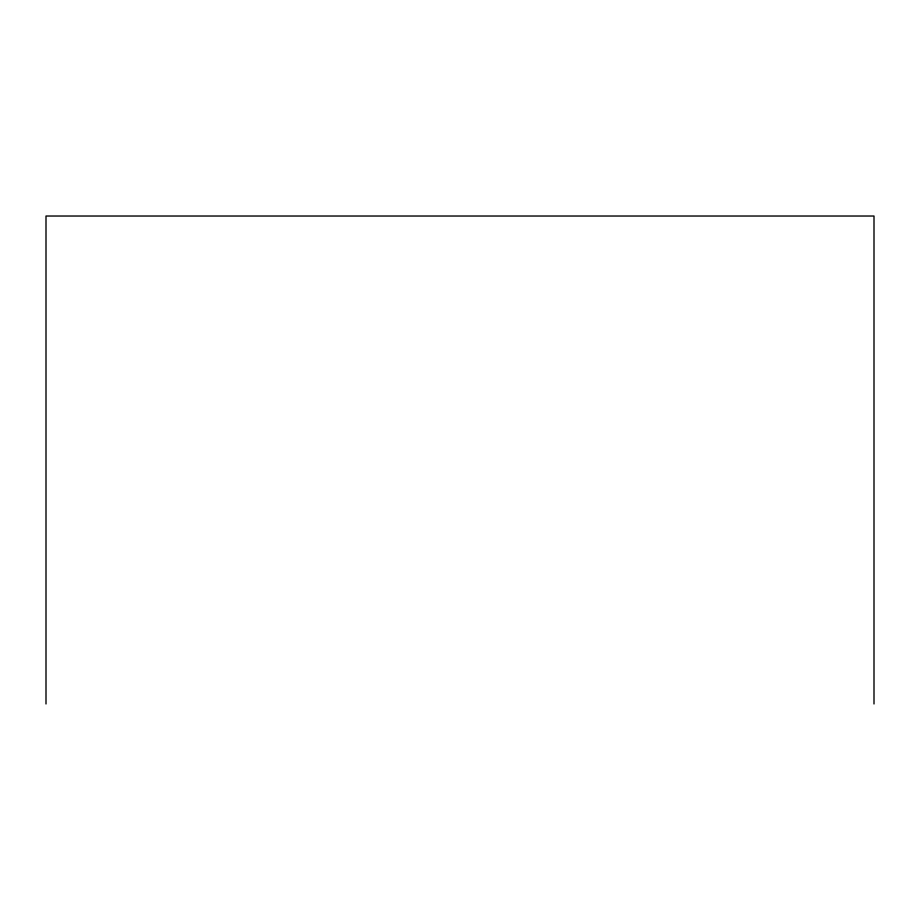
<?xml version="1.0" encoding="UTF-8"?>
<svg xmlns="http://www.w3.org/2000/svg" width="920" height="920" viewBox="0 0 920 920"><rect width="100%" height="100%" fill="white"/><g stroke="black" fill="none" stroke-linecap="round" stroke-linejoin="round"><path stroke-width="1.38" d="M874 703.972L874 216.027L46 216.027L46 703.972"/></g></svg>
